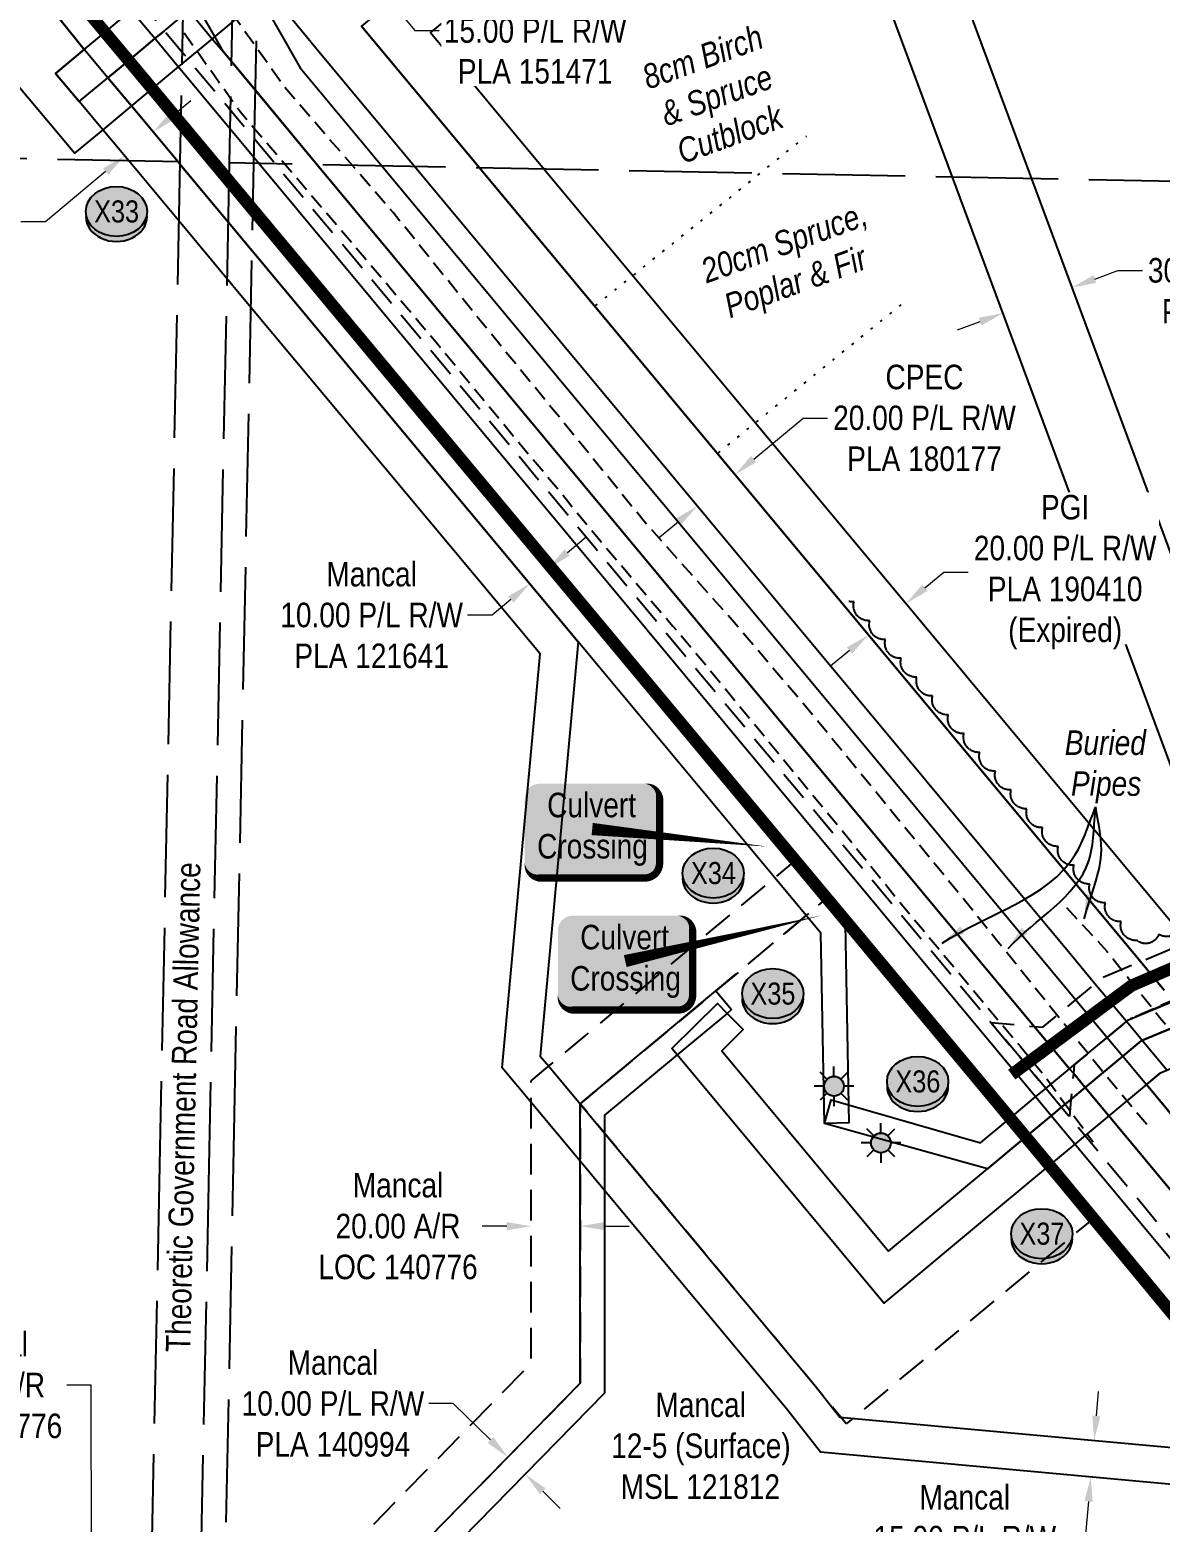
# Model space of a CAD drawing. Extents: x 405326 to 424052, y 6044755 to 6062236.
# Drawn here: x 407869 to 408330, y 6060753 to 6061362 of the extents above; entities that cross this region are included whole.
import ezdxf
from ezdxf.enums import TextEntityAlignment as Align

# ---------------------------------------------------------------- set-up
doc = ezdxf.new("R2010")
doc.units = 0
doc.header["$LTSCALE"] = 5
for name, pattern in [('0', [1, 1, 0]), ('foc-ACCESSROAD', [3.75, 2.5, -1.25]), ('foc-TOPO', [1, 0.2, -0.8]), ('foc-UNSURVEYED', [12.5, 10, -2.5]), ('UG_PIPE', [1.875, 1.25, -0.625])]:
    doc.linetypes.add(name, pattern=pattern)
for name, color, linetype in [('AS-PIPE-UG', 44, 'UG_PIPE'), ('AS-PIPE-UG-T', 44, 'Continuous'), ('AS-ROADS', 254, 'Continuous'), ('C-RW', 13, 'Continuous'), ('F-AR', 190, 'foc-ACCESSROAD'), ('F-RW', 190, 'Continuous'), ('F-WS', 190, 'foc-ACCESSROAD'), ('F-WS-S', 190, 'Continuous'), ('L-ROAD-T', 7, 'Continuous'), ('L-USEC', 7, 'foc-UNSURVEYED'), ('P-CROSSINGS', 250, 'Continuous'), ('P-PROPOSED', 10, 'Continuous'), ('T-BUSH', 110, '0'), ('T-BUSH-T', 110, 'Continuous'), ('T-VEGETATION-CHANGE', 104, 'foc-TOPO'), ('T-WATER-T', 170, 'Continuous')]:
    doc.layers.add(name, color=color, linetype=linetype)
for name, color, linetype, lineweight in [('C-RW-T', 13, 'Continuous', 9), ('F-AR-T', 190, 'Continuous', 9), ('F-RW-T', 190, 'Continuous', 9), ('F-WS-T', 190, 'Continuous', 9)]:
    doc.layers.add(name, color=color, linetype=linetype, lineweight=lineweight)
doc.styles.add('80', font='ARIALN.TTF', dxfattribs={"height": 10})
doc.styles.add('80CG', font='ARIALN.TTF', dxfattribs={"height": 10})
doc.styles.add('80L', font='ARIALN.TTF', dxfattribs={"height": 10})
doc.styles.add('Crossing', font='ARIALN.TTF', dxfattribs={"height": 10})
doc.dimstyles.new('Compass 5 000', dxfattribs={"dimscale": 5, "dimtxt": 9, "dimasz": 2, "dimexe": 0.2, "dimexo": 0.0625, "dimgap": 0.5, "dimtad": 0, "dimtih": 1, "dimtoh": 1, "dimzin": 0, "dimdsep": 46, "dimtxsty": '80CG', "dimcen": 0.1, "dimse1": 1, "dimse2": 1, "dimclrd": 256, "dimclrt": 256, "dimaunit": 1, "dimadec": 4, "dimazin": 0, "dimtfac": 0.06, "dimtofl": 0, "dimtmove": 0, "dimatfit": 1, "dimfxl": 0.2, "dimtolj": 1, "dimtzin": 0, "dimlwd": -1, "dimarcsym": 0})

# ---------------------------------------------------------------- blocks, each defined once
blk = doc.blocks.new('*D918')
at = {"layer": 'C-RW-T', "transparency": 16777216}
for p, q in [((408164.41, 6061186.47), (408184.51, 6061203.2)), ((408184.51, 6061203.2), (408194.51, 6061203.2)), ((408133.67, 6061160.87), (408125.99, 6061154.47))]:
    blk.add_line(p, q, dxfattribs=at)
for points in [[(408163.34, 6061187.75), (408165.48, 6061185.18), (408156.73, 6061180.07)], [(408132.61, 6061162.15), (408134.74, 6061159.59), (408141.36, 6061167.27)]]:
    blk.add_solid(points, dxfattribs=at)
at = {"layer": 'C-RW-T', "transparency": 16777216, "insert": (408234.05, 6061203.2), "char_height": 10, "attachment_point": 5, "style": '80CG'}
blk.add_mtext('\\A1;CPEC\\P20.00 P/L R/W\\PPLA 180177', dxfattribs=at)
blk = doc.blocks.new('GAS')
h = blk.add_hatch(color=255)
h.dxf.hatch_style = 1
edge = h.paths.add_edge_path()
edge.add_arc((0, 0), 0.9, 0, 360)
for p, q in [((0, 0.81), (0, 1.62)), ((-0.81, 0), (-1.62, 0)), ((-0.57, 0.57), (-1.14, 1.14)), ((0.57, 0.57), (1.14, 1.14)), ((1.62, 0), (0.81, 0)), ((-0.57, -0.57), (-1.14, -1.14)), ((0, -0.81), (0, -1.62)), ((1.14, -1.14), (0.57, -0.57))]:
    blk.add_line(p, q)
blk.add_circle((0, 0), 0.8)
blk = doc.blocks.new('*D919')
at = {"layer": 'F-RW-T', "transparency": 16777216}
for p, q in [((408041.89, 6060801.19), (408031.89, 6060801.19)), ((408057.02, 6060786.36), (408041.89, 6060801.19)), ((408078.4, 6060765.41), (408085.54, 6060758.41))]:
    blk.add_line(p, q, dxfattribs=at)
for points in [[(408058.18, 6060787.55), (408055.85, 6060785.17), (408064.16, 6060779.36)], [(408079.56, 6060766.6), (408077.23, 6060764.22), (408071.25, 6060772.41)]]:
    blk.add_solid(points, dxfattribs=at)
at = {"layer": 'F-RW-T', "transparency": 16777216, "insert": (407992.81, 6060801.19), "char_height": 10, "attachment_point": 5, "style": '80CG'}
blk.add_mtext('\\A1;Mancal\\P10.00 P/L R/W\\PPLA 140994', dxfattribs=at)
blk = doc.blocks.new('*D920')
at = {"layer": 'F-AR-T', "transparency": 16777216}
for p, q in [((408063.66, 6060873.55), (408053.66, 6060873.54)), ((408103.65, 6060873.58), (408113.65, 6060873.58))]:
    blk.add_line(p, q, dxfattribs=at)
for points in [[(408063.66, 6060875.22), (408063.66, 6060871.88), (408073.66, 6060873.56)], [(408103.65, 6060875.24), (408103.65, 6060871.91), (408093.65, 6060873.57)]]:
    blk.add_solid(points, dxfattribs=at)
at = {"layer": 'F-AR-T', "transparency": 16777216, "insert": (408019.36, 6060873.54), "char_height": 10, "attachment_point": 5, "style": '80CG'}
blk.add_mtext('\\A1;Mancal\\P20.00 A/R\\PLOC 140776', dxfattribs=at)
blk = doc.blocks.new('*D921')
at = {"layer": 'F-RW-T', "transparency": 16777216}
for p, q in [((408303.54, 6061259.89), (408312.92, 6061263.37)), ((408312.92, 6061263.37), (408322.92, 6061263.37)), ((408256.68, 6061242.5), (408247.31, 6061239.02))]:
    blk.add_line(p, q, dxfattribs=at)
for points in [[(408302.96, 6061261.45), (408304.12, 6061258.33), (408294.17, 6061256.41)], [(408256.1, 6061244.06), (408257.26, 6061240.94), (408266.06, 6061245.98)]]:
    blk.add_solid(points, dxfattribs=at)
at = {"layer": 'F-RW-T', "transparency": 16777216, "insert": (408362.39, 6061263.37), "char_height": 10, "attachment_point": 5, "style": '80CG'}
blk.add_mtext('\\A1;Keyera\\P30.00 P/L R/W\\PPLA 200096', dxfattribs=at)
blk = doc.blocks.new('*D922')
at = {"layer": 'F-RW-T', "transparency": 16777216}
for p, q in [((408234.18, 6061133.92), (408241.87, 6061140.32)), ((408241.87, 6061140.32), (408251.87, 6061140.32)), ((408203.45, 6061108.33), (408195.76, 6061101.93))]:
    blk.add_line(p, q, dxfattribs=at)
for points in [[(408233.12, 6061135.2), (408235.25, 6061132.64), (408226.5, 6061127.52)], [(408202.38, 6061109.61), (408204.51, 6061107.05), (408211.13, 6061114.73)]]:
    blk.add_solid(points, dxfattribs=at)
at = {"layer": 'F-RW-T', "transparency": 16777216, "insert": (408291.41, 6061140.32), "char_height": 10, "attachment_point": 5, "style": '80CG', "bg_fill": 3, "box_fill_scale": 1.1, "bg_fill_color": 256, "bg_fill_true_color": 13158600, "bg_fill_transparency": 0}
blk.add_mtext('\\A1;PGI\\P20.00 P/L R/W\\PPLA 190410\\P(Expired)', dxfattribs=at)
blk = doc.blocks.new('*D924')
at = {"layer": 'F-RW-T', "transparency": 16777216}
for p, q in [((408304.14, 6060796.16), (408305.05, 6060806.12)), ((408300.95, 6060761.31), (408299.57, 6060746.25)), ((408299.57, 6060746.25), (408289.57, 6060746.25))]:
    blk.add_line(p, q, dxfattribs=at)
for points in [[(408302.48, 6060796.31), (408305.8, 6060796.01), (408303.22, 6060786.2)], [(408299.29, 6060761.46), (408302.61, 6060761.16), (408301.86, 6060771.27)]]:
    blk.add_solid(points, dxfattribs=at)
at = {"layer": 'F-RW-T', "transparency": 16777216, "insert": (408250.48, 6060746.25), "char_height": 10, "attachment_point": 5, "style": '80CG'}
blk.add_mtext('\\A1;Mancal\\P15.00 P/L R/W\\PPLA 150151', dxfattribs=at)
blk = doc.blocks.new('*D928')
at = {"layer": 'F-RW-T', "transparency": 16777216}
for p, q in [((408088.4, 6061148.39), (408096.08, 6061154.79)), ((408065.36, 6061129.19), (408057.68, 6061122.79)), ((408057.68, 6061122.79), (408047.68, 6061122.79))]:
    blk.add_line(p, q, dxfattribs=at)
for points in [[(408087.33, 6061149.67), (408089.46, 6061147.11), (408080.72, 6061141.98)], [(408064.29, 6061130.47), (408066.43, 6061127.91), (408073.04, 6061135.59)]]:
    blk.add_solid(points, dxfattribs=at)
at = {"layer": 'F-RW-T', "transparency": 16777216, "insert": (408008.59, 6061122.79), "char_height": 10, "attachment_point": 5, "style": '80CG'}
blk.add_mtext('\\A1;Mancal\\P10.00 P/L R/W\\PPLA 121641', dxfattribs=at)
blk = doc.blocks.new('*D950')
at = {"layer": 'F-AR-T', "transparency": 16777216}
for p, q in [((407894.24, 6060808.71), (407884.24, 6060808.71)), ((407894.3, 6060720.12), (407894.24, 6060808.71)), ((407894.32, 6060680.13), (407894.33, 6060670.13))]:
    blk.add_line(p, q, dxfattribs=at)
for points in [[(407895.96, 6060720.12), (407892.63, 6060720.12), (407894.3, 6060710.12)], [(407895.99, 6060680.13), (407892.66, 6060680.13), (407894.32, 6060690.13)]]:
    blk.add_solid(points, dxfattribs=at)
at = {"layer": 'F-AR-T', "transparency": 16777216, "insert": (407849.94, 6060808.71), "char_height": 10, "attachment_point": 5, "style": '80CG'}
blk.add_mtext('\\A1;Mancal\\P20.00 A/R\\PLOC 140776', dxfattribs=at)
blk = doc.blocks.new('*D1014')
at = {"layer": 'F-RW-T', "transparency": 16777216}
for p, q in [((407927.14, 6061326.26), (407934.82, 6061332.67)), ((407900.13, 6061303.72), (407875.58, 6061283.23)), ((407875.58, 6061283.23), (407865.58, 6061283.23))]:
    blk.add_line(p, q, dxfattribs=at)
for points in [[(407926.07, 6061327.54), (407928.21, 6061324.98), (407919.46, 6061319.85)], [(407899.06, 6061305), (407901.2, 6061302.44), (407907.81, 6061310.12)]]:
    blk.add_solid(points, dxfattribs=at)
at = {"layer": 'F-RW-T', "transparency": 16777216, "insert": (407826.49, 6061283.23), "char_height": 10, "attachment_point": 5, "style": '80CG'}
blk.add_mtext('\\A1;Mancal\\P15.00 P/L R/W\\PPLA 150151', dxfattribs=at)
blk = doc.blocks.new('*D1016')
at = {"layer": 'F-RW-T', "transparency": 16777216}
for p, q in [((407978.04, 6061419.09), (407971.64, 6061426.78)), ((408000.42, 6061392.19), (408026.19, 6061361.21)), ((408026.19, 6061361.21), (408036.19, 6061361.21))]:
    blk.add_line(p, q, dxfattribs=at)
for points in [[(407979.32, 6061420.16), (407976.76, 6061418.03), (407984.43, 6061411.41)], [(408001.7, 6061393.25), (407999.14, 6061391.12), (407994.02, 6061399.88)]]:
    blk.add_solid(points, dxfattribs=at)
at = {"layer": 'F-RW-T', "transparency": 16777216, "insert": (408075.28, 6061361.21), "char_height": 10, "attachment_point": 5, "style": '80CG', "bg_fill": 3, "box_fill_scale": 1.1, "bg_fill_color": 256, "bg_fill_true_color": 13158600, "bg_fill_transparency": 0}
blk.add_mtext('\\A1;HWN Energy\\P15.00 P/L R/W\\PPLA 151471', dxfattribs=at)
blk = doc.blocks.new('*U1024')
h = blk.add_hatch(color=254)
edge = h.paths.add_edge_path()
edge.add_line((-21.5, -20), (21.5, -20))
edge.add_arc((21.5, -14), 6, 270, 360)
edge.add_line((27.5, -14), (27.5, 12.5))
edge.add_arc((21.5, 12.5), 6, 0, 90)
edge.add_line((21.5, 18.5), (-21.5, 18.5))
edge.add_arc((-21.5, 12.5), 6, 90, 180)
edge.add_line((-27.5, 12.5), (-27.5, -14))
edge.add_arc((-21.5, -14), 6, 180, 270)
at = {"color": 160, "flags": 128}
blk.add_lwpolyline([(-21.5, -20, 3, 3, 0), (21.5, -20, 3, 3, 0.414214), (27.5, -14, 3, 3, 0), (27.5, 12.5, 3, 0, 0.414214), (21.5, 18.5, 0, 0, 0), (-21.5, 18.5, 0, 0, 0.414214), (-27.5, 12.5, 0, 0, 0), (-27.5, -14, 0, 3, 0.414214)], format="xyseb", close=True, dxfattribs=at)
at = {"color": 160, "style": '80'}
blk.add_attdef('ENTER_TEXT_001', (-26.85, -4.92), '', height=10, dxfattribs=at)
blk = doc.blocks.new('xing2')
h = blk.add_hatch(color=50)
h.dxf.hatch_style = 1
edge = h.paths.add_edge_path()
edge.add_ellipse((0, 0), major_axis=(-12.5, 0), ratio=0.816297, start_angle=0, end_angle=360)
h = blk.add_hatch(color=250)
h.dxf.hatch_style = 1
edge = h.paths.add_edge_path()
edge.add_ellipse((0, -2.05), major_axis=(-12.5, 0), ratio=0.816297, start_angle=0, end_angle=180)
edge.add_line((12.5, -2.05), (12.5, 0))
edge.add_ellipse((0, 0), major_axis=(-12.5, 0), ratio=0.816297, start_angle=0, end_angle=180, ccw=False)
edge.add_line((-12.5, 0), (-12.5, -2.05))
at = {"color": 250}
blk.add_ellipse((0, 0), major_axis=(-12.5, 0), ratio=0.816297, dxfattribs=at)
blk.add_ellipse((0, -2.05), major_axis=(-12.5, 0), ratio=0.816297, start_param=0, end_param=3.141593, dxfattribs=at)
at = {"color": 250, "style": 'Crossing'}
blk.add_attdef('CROSSING', text='', height=9, dxfattribs=at).set_placement((0.09, 0.02), align=Align.MIDDLE_CENTER)
at = {"color": 250, "style": 'Crossing', "flags": 1}
for tag, p in [('OWNER', (0.09, -12.49)), ('DESCRIPTION', (0.09, -25.77)), ('LOCATION', (0.09, -39.3)), ('DWG_REF', (0.09, -52.84))]:
    blk.add_attdef(tag, text='', height=9, dxfattribs=at).set_placement(p, align=Align.MIDDLE_CENTER)

msp = doc.modelspace()

# ---------------------------------------------------------------- linework, layer by layer
at = {"layer": 'AS-PIPE-UG', "elevation": 0.263, "flags": 128}
for points in [[(408324.66, 6060915.029), (408309.296, 6060933.35), (408284.174, 6060964.503), (408263.456, 6060990.281), (408243.841, 6061014.475), (408221.066, 6061042.27), (408185.313, 6061085.905), (408153.574, 6061123.118), (408119.873, 6061160.867), (408093.238, 6061193.614), (408053.464, 6061242.224), (408017.363, 6061286.971), (407973.168, 6061338.027), (407948.487, 6061372.656), (407933.816, 6061394.371), (407920.542, 6061415.094)], [(407932.09, 6061360.318), (407955.082, 6061328.05), (408006.473, 6061267.73), (408034.905, 6061234.129), (408050.977, 6061214.576), (408068.79, 6061193.088), (408086.488, 6061171.888), (408096.343, 6061159.691), (408122.408, 6061128.87), (408131.399, 6061118.35), (408140.63, 6061107.607), (408159.82, 6061084.239), (408204.727, 6061029.677), (408222.921, 6061007.049), (408258.218, 6060964.663), (408273.154, 6060946.817), (408282.533, 6060935.468), (408302.816, 6060907.929)]]:
    msp.add_lwpolyline(points, dxfattribs=at)
at = {"layer": 'AS-PIPE-UG', "flags": 128}
for points in [[(408291.955, 6061003.561), (408308.422, 6060985.716), (408329.858, 6060958.871), (408343.156, 6060942.922), (408347.469, 6060937.281), (408348.228, 6060935.255), (408345.358, 6060931.306), (408345.228, 6060926.819), (408355.673, 6060916.89), (408369.114, 6060897.669), (408393.776, 6060868.032), (408435.004, 6060818.73), (408475.876, 6060770.453), (408512.677, 6060725.335), (408554.124, 6060674.372), (408595.484, 6060627.628), (408621.083, 6060598.312), (408669.213, 6060536.95), (408684.211, 6060517.283), (408701.085, 6060495.815), (408713.559, 6060482.198), (408751.195, 6060437.296), (408816.915, 6060359.883), (408864.903, 6060302.027), (408893.829, 6060267.481), (408934.195, 6060218.683), (408959.857, 6060189.148), (408992.199, 6060149.629), (409051.522, 6060077.95), (409089.256, 6060032.233), (409126.161, 6059987.766), (409172.557, 6059933.633), (409203.308, 6059895.012), (409233.532, 6059859.808), (409255.634, 6059833.439), (409340.814, 6059726.849), (409374.096, 6059687.78), (409417.847, 6059636.029), (409451.379, 6059596.877), (409505.957, 6059530.844), (409545.229, 6059481.77), (409586.135, 6059433.458), (409631.654, 6059378.36), (409671.191, 6059333.037), (409728.064, 6059265.227), (409806.005, 6059169.361), (409848.302, 6059119.925), (409864.522, 6059102.26), (409862.985, 6059105), (409865.286, 6059089.246), (409865.685, 6059080.686), (409866.094, 6059068.884), (409866.616, 6059036.831), (409865.874, 6059021.94), (409863.294, 6059014.233), (409854.373, 6059007.244), (409837.572, 6059007.607), (409816.793, 6059007.599), (409803.361, 6059004.216), (409796.01, 6059000.011), (409781.671, 6058987.671), (409747.518, 6058956.297), (409698.773, 6058911.518), (409655.24, 6058870.085), (409624.928, 6058842.067), (409572.673, 6058790.574)], [(408361.98, 6060977.237), (408318.058, 6060958.113)]]:
    msp.add_lwpolyline(points, dxfattribs=at)
at = {"layer": 'AS-ROADS', "const_width": 4.998, "flags": 128}
msp.add_lwpolyline([(408269.609, 6060935.403), (408318.476, 6060971.674), (408438.499, 6061023.368), (408510.513, 6061088.77), (408635.571, 6061130.945), (408747.307, 6061132.088), (408849.068, 6061163.419)], dxfattribs=at)
at = {"layer": 'C-RW'}
for points in [[(407863.343, 6061622.513), (407891.372, 6061594.061), (407894.113, 6061596.341), (407930.668, 6061626.903), (407937.025, 6061632.191), (407967.714, 6061657.72), (407994.464, 6061679.973), (408112.776, 6061537.853), (408144.801, 6061499.3), (408064.013, 6061432.088), (408052.481, 6061422.495), (408062.076, 6061410.966), (408004.414, 6061362.994), (408052.517, 6061305.219), (408322.096, 6060981.462), (408331.741, 6060969.876)], [(408332.887, 6060937.226), (408322.849, 6060949.294), (408316.371, 6060957.084), (408303.52, 6060972.398), (408293.982, 6060983.972), (408026.058, 6061305.743), (407987.714, 6061351.797), (407976.256, 6061365.573), (408033.909, 6061413.547), (408024.315, 6061425.076), (408116.649, 6061501.893), (408097.4, 6061525.066), (407991.885, 6061651.814), (407967.175, 6061631.259), (407941.246, 6061609.688), (407936.486, 6061605.707), (407909.155, 6061582.84), (407890.027, 6061566.929), (407848.31, 6061609.278)], [(408679.44, 6060504.948), (408353.198, 6060896.948), (408333.12, 6060921.074), (408324.55, 6060931.371), (408330.277, 6060936.14), (408332.889, 6060937.226), (408352.141, 6060945.239), (408371.534, 6060953.309), (408462.651, 6060991.231), (408527.663, 6061051.147), (408644.554, 6061091.039), (408678.975, 6061091.674), (408699.043, 6061092.042), (408714.039, 6061092.316), (408747.668, 6061092.935), (408751.616, 6061093.007), (408848.253, 6061123.031)]]:
    msp.add_lwpolyline(points, dxfattribs=at)
at = {"layer": 'F-AR', "flags": 128}
for points in [[(406673.607, 6059603.383), (406607.515, 6059675.136), (406578.719, 6059705.214), (406549.288, 6059735.964), (406546.3, 6059739.091), (406435.759, 6059845.662), (406405.08, 6059878.11), (406391.479, 6059892.493), (406310.003, 6059978.668), (406284.904, 6060005.215), (406280.297, 6060001.007), (406269.346, 6059991.004), (406171.008, 6059901.184), (406002.743, 6059747.501), (405970.503, 6059718.054), (405955.06, 6059703.957), (405904.407, 6059657.693), (405885.568, 6059640.478), (405872.713, 6059655.829), (405875.283, 6059658.177), (405886.529, 6059668.447), (405889.206, 6059670.893), (405892.433, 6059673.839), (405894.885, 6059676.08), (405897.773, 6059678.718), (405911.277, 6059691.05), (405941.563, 6059718.705), (405959.472, 6059735.068), (405963.164, 6059738.44), (405973.802, 6059748.151), (406176.105, 6059932.924), (406190.869, 6059946.411), (406255.859, 6060005.771), (406280.869, 6060028.613), (406286.173, 6060033.458), (406296.505, 6060042.895), (406311.618, 6060056.699), (406648.632, 6060364.503), (406652.407, 6060367.815), (406728.161, 6060434.277), (406765.482, 6060467.28), (406829.091, 6060524.873), (406948.073, 6060632.624), (407042.847, 6060719.312), (407118.327, 6060790.297), (407131.659, 6060802.834), (407174.744, 6060827.544), (407197.292, 6060847.034), (407218.323, 6060866.83), (407240.114, 6060902.287), (407313.868, 6060969.15), (407401.063, 6061047.848), (407421.238, 6061069.206), (407438.771, 6061092.851), (407460.508, 6061123.512), (407493.531, 6061155.479), (407647.804, 6061298.96), (407662.721, 6061312.905), (407732.148, 6061377.845), (407800.586, 6061440.87), (407811.689, 6061451.095), (407817.417, 6061456.371), (407819.187, 6061457.779), (407829.951, 6061466.341), (407833.864, 6061469.453), (407847.831, 6061452.69), (407863.83, 6061433.493), (407895.275, 6061395.751), (407914.472, 6061372.712), (407924.065, 6061361.195), (407931.332, 6061352.479), (407933.664, 6061349.68), (407960.781, 6061317.135), (407969.336, 6061306.868), (408261.154, 6060956.644), (408283.536, 6060929.766), (408289.933, 6060922.083), (408293.132, 6060918.267), (408299.539, 6060910.562), (408650.23, 6060488.933), (408655.857, 6060482.171), (408662.27, 6060474.46), (408733.463, 6060388.866), (409213.995, 6059811.126), (409223.657, 6059799.509), (409322.023, 6059681.238), (409347.583, 6059650.567), (409516.281, 6059448.133), (409545.742, 6059412.779), (409550.45, 6059407.13), (409844.345, 6059053.527), (409837.693, 6059053.704), (409824.391, 6059054.06), (409820.233, 6059054.171), (409817.749, 6059054.238), (409798.169, 6059077.797), (409545.132, 6059382.241), (409535.059, 6059394.36), (409515.671, 6059417.627), (409321.13, 6059651.088), (409303.164, 6059672.655), (409295.582, 6059681.76), (409213.142, 6059780.826), (409193.938, 6059803.874), (409142.8, 6059865.348), (409133.222, 6059876.873), (408732.84, 6060357.979), (408645.667, 6060462.726), (408639.25, 6060470.436), (408629.626, 6060482.001), (408623.415, 6060489.461), (408382.505, 6060778.945), (408289.426, 6060891.476), (408286.737, 6060894.705), (408284.178, 6060897.776), (408274.579, 6060909.298), (408268.182, 6060916.977), (408205.9, 6060991.765), (408201.69, 6060996.807), (408199.488, 6060999.443), (408193.454, 6061006.668), (408180.655, 6061022.028), (407960.16, 6061286.648), (407942.877, 6061307.391), (407930.711, 6061321.979), (407918.297, 6061336.884), (407908.701, 6061348.405), (407899.074, 6061359.902), (407831.012, 6061441.63), (407830.433, 6061441.169), (407823.614, 6061434.89), (407812.567, 6061424.716), (407745.752, 6061363.186), (407691.394, 6061312.34), (407661.443, 6061284.335), (407507.297, 6061140.972), (407475.749, 6061110.434), (407454.962, 6061081.111), (407436.592, 6061056.339), (407415.054, 6061033.536), (407327.283, 6060954.319), (407255.659, 6060889.386), (407233.968, 6060854.092), (407210.69, 6060832.181), (407186.365, 6060811.155), (407143.647, 6060786.656), (407117.752, 6060762.305), (407056.446, 6060704.649), (406961.532, 6060617.834), (406858.248, 6060524.299), (406778.818, 6060452.377), (406741.557, 6060419.428), (406678.378, 6060364.002), (406667.052, 6060354.065), (406663.276, 6060350.754), (406662.118, 6060349.737), (406311.047, 6060029.092), (406309.992, 6060028.129), (406299.67, 6060018.701), (406310.592, 6060007.147), (406406.172, 6059906.052), (406419.839, 6059891.596), (406449.965, 6059859.733), (406560.455, 6059753.221), (406577.501, 6059735.406), (406606.933, 6059704.657), (406621.845, 6059689.086), (406701.272, 6059602.838)], [(408848.784, 6061149.37), (408748.175, 6061118.113), (408747.598, 6061117.933), (408713.578, 6061117.307), (408698.583, 6061117.031), (408683.584, 6061116.755), (408678.498, 6061116.662), (408663.527, 6061116.387), (408648.385, 6061116.109), (408640.182, 6061115.957), (408514.601, 6061073.099), (408448.964, 6061012.609), (408317.189, 6060957.765), (408308.555, 6060950.579), (408295.062, 6060939.349), (408294.746, 6060935.902), (408293.769, 6060925.267), (408293.13, 6060918.264), (408289.932, 6060922.082), (408283.535, 6060929.766), (408261.153, 6060956.642), (408278.834, 6060955.027), (408282.271, 6060954.714), (408295.768, 6060965.945), (408303.461, 6060972.349), (408306.72, 6060975.062), (408438.017, 6061029.707), (408504.153, 6061090.656), (408634.366, 6061135.096), (408636.687, 6061135.888), (408663.167, 6061136.375), (408678.129, 6061136.65), (408683.216, 6061136.744), (408698.214, 6061137.019), (408713.21, 6061137.295), (408744.385, 6061137.868), (408748.6, 6061139.178), (408762.045, 6061143.358), (408762.502, 6061143.557), (408849.21, 6061170.457)]]:
    msp.add_lwpolyline(points, dxfattribs=at)
msp.add_lwpolyline([(407917.851, 6060690.147), (407851.217, 6060690.103), (407851.204, 6060710.095), (407918.258, 6060710.138), (407948.427, 6060710.158), (407968.465, 6060710.171), (408073.695, 6060817.672), (408073.618, 6060932.834), (408079.633, 6060937.845), (408095.653, 6060951.193), (408173.003, 6061015.646), (408180.657, 6061022.033), (408193.455, 6061006.671), (408191.569, 6061005.091), (408185.805, 6061000.282), (408149.014, 6060969.567), (408093.616, 6060923.475), (408093.632, 6060900.026), (408093.692, 6060809.521), (407976.878, 6060690.186), (407948.02, 6060690.167), (407917.851, 6060690.147)], close=True, dxfattribs=at)
at = {"layer": 'F-RW'}
for points in [[(407047.024, 6062186.755), (407146.703, 6062172.299), (407503.635, 6062120.527), (407616.855, 6062104.111), (407628.852, 6062102.37), (407652.848, 6062098.89), (407664.853, 6062097.149), (407746.059, 6062085.372), (407766.542, 6062082.401), (407787.026, 6062079.431), (407945.662, 6062056.43), (407975.742, 6062052.067), (408057.852, 6062040.159), (408028.138, 6061717.639), (408199.3, 6061512.001), (408277.703, 6061300.764), (408386.303, 6061008.184), (408393.266, 6060989.428), (408396.747, 6060980.048), (408401.97, 6060965.977), (408407.194, 6060951.904), (408419.512, 6060918.722), (408623.572, 6060673.548)], [(408600.53, 6060654.401), (408393.215, 6060903.51), (408383.014, 6060930.889), (408379.493, 6060940.376), (408377.237, 6060946.452), (408374.269, 6060954.447), (408369.046, 6060968.52), (408365.564, 6060977.898), (408358.602, 6060996.654), (408245.488, 6061301.401), (408172.987, 6061496.744), (408128.147, 6061550.627), (407997.041, 6061708.13), (408026.693, 6062013.954), (407975.118, 6062021.432), (407945.038, 6062025.794), (407790.629, 6062048.174)], [(407799.404, 6061736.292), (407878.377, 6061635.748), (407890.677, 6061623.263), (407893.561, 6061626.018), (407896.545, 6061628.667), (407899.624, 6061631.204), (407902.793, 6061633.626), (407906.049, 6061635.932), (407909.387, 6061638.116), (407912.803, 6061640.176), (407919.85, 6061643.915), (407937.564, 6061658.653), (407968.253, 6061684.181), (407997.044, 6061708.132), (408128.152, 6061550.64), (408172.989, 6061496.746), (408083.164, 6061422.016), (408081.227, 6061400.894), (408032.583, 6061360.416), (408078.975, 6061304.695), (408337.464, 6060994.257)], [(407825.304, 6061589.84), (407876.723, 6061508.523), (407882.223, 6061501.914), (407890.204, 6061492.325), (407909.468, 6061469.177), (407932.87, 6061428.022), (407933.256, 6061427.343), (407948.307, 6061400.866), (407955.843, 6061387.621), (407961.995, 6061376.799), (407963.373, 6061374.376), (407979.46, 6061346.084), (408012.806, 6061306.006), (408203.267, 6061077.108), (408295.768, 6060965.946), (408308.555, 6060950.579), (408314.95, 6060942.895), (408324.546, 6060931.365), (408333.117, 6060921.067), (408353.195, 6060896.94), (408679.44, 6060504.946)], [(408666.864, 6060488.606), (408309.174, 6060918.573), (408299.577, 6060930.102), (408294.747, 6060935.904), (408293.181, 6060937.786), (408278.835, 6060955.028), (408187.894, 6061064.316), (407986.415, 6061306.529), (407961.183, 6061336.865), (407948.142, 6061352.542), (407944.604, 6061358.763), (407937.071, 6061372.006), (407931.914, 6061381.072), (407929.539, 6061385.246), (407914.479, 6061411.724), (407889.803, 6061455.107), (407878.072, 6061475.732), (407873.745, 6061480.93), (407860.573, 6061496.751)], [(408643.239, 6060489.071), (408295.358, 6060907.063), (408285.753, 6060918.596), (408279.355, 6060926.276), (407962.553, 6061307.002), (407960.622, 6061309.323), (407931.173, 6061344.708), (407929.756, 6061346.411), (407920.162, 6061357.94), (407910.569, 6061369.466), (407829.95, 6061466.34)], [(407819.959, 6061458.393), (407899.084, 6061359.91), (407908.701, 6061348.405), (407918.298, 6061336.883), (407930.711, 6061321.979), (407942.882, 6061307.391), (407960.161, 6061286.66), (408180.66, 6061022.041), (408193.458, 6061006.678), (408199.491, 6060999.453), (408201.691, 6060996.819), (408203.108, 6060923.019), (408203.249, 6060915.659), (408193.257, 6060915.465), (408191.766, 6060993.134), (408185.805, 6061000.283), (408173.003, 6061015.646), (408092.769, 6061111.918), (407959.851, 6061271.416), (407930.401, 6061306.752), (407929.652, 6061307.652), (407910.619, 6061330.491), (407901.016, 6061342.012), (407891.415, 6061353.532), (407824.999, 6061436.165)], [(407857.825, 6061461.001), (407873.808, 6061441.791), (407905.229, 6061404.03), (407924.404, 6061380.977), (407931.732, 6061372.177), (407933.993, 6061369.449), (407943.58, 6061357.928), (407948.13, 6061352.513), (407961.181, 6061336.785), (407986.415, 6061306.529), (408187.894, 6061064.316), (408278.835, 6060955.028), (408293.181, 6060937.787), (408294.747, 6060935.905), (408299.577, 6060930.102), (408309.174, 6060918.573), (408666.864, 6060488.606)], [(407824.999, 6061436.165), (407891.415, 6061353.532), (407879.71, 6061343.795), (407889.319, 6061332.282), (407901.016, 6061342.012), (407908.701, 6061348.405), (407920.162, 6061357.94), (407924.064, 6061361.191), (407924.813, 6061361.809)], [(407961.922, 6061373.168), (407944.604, 6061358.763), (407943.577, 6061357.921), (407933.658, 6061349.667), (407931.233, 6061347.64), (407929.757, 6061346.412), (407918.297, 6061336.881), (407910.619, 6061330.491), (407898.929, 6061320.766), (407887.398, 6061311.174), (407864.749, 6061338.314)], [(408331.74, 6060969.874), (408322.096, 6060981.462), (408052.517, 6061305.219), (408004.414, 6061362.994)], [(408374.951, 6060764.575), (408191.673, 6060781.352), (408177.928, 6060798.859), (408103.612, 6060888.047), (408093.632, 6060900.026), (408073.624, 6060924.038), (408061.886, 6060938.126), (408077.27, 6061107.06), (407959.38, 6061248.327), (407929.93, 6061283.617), (407909.542, 6061308.047), (407898.929, 6061320.766), (407889.319, 6061332.282), (407879.71, 6061343.795), (407891.415, 6061353.532), (407899.076, 6061359.903), (407908.701, 6061348.405), (407901.016, 6061342.012), (407910.618, 6061330.491), (407929.652, 6061307.652), (407930.401, 6061306.752), (407959.851, 6061271.416), (408092.769, 6061111.919), (408077.381, 6060942.959), (408080.819, 6060938.834), (408093.616, 6060923.475), (408103.612, 6060911.48), (408189.591, 6060808.293), (408199.478, 6060795.698), (408382.505, 6060778.945)], [(408454.438, 6061004.059), (408322.423, 6060949.117), (408314.949, 6060942.896), (408299.575, 6060930.101), (408293.767, 6060925.267), (408289.928, 6060922.073), (408285.751, 6060918.595), (408274.579, 6060909.296), (408259.761, 6060896.964), (408193.259, 6060915.463), (408195.941, 6060925.072), (408203.108, 6060923.019), (408256.927, 6060907.611), (408268.181, 6060916.974), (408279.355, 6060926.276), (408283.53, 6060929.753), (408293.18, 6060937.785), (408295.062, 6060939.349), (408308.555, 6060950.579), (408317.189, 6060957.765), (408448.964, 6061012.609)], [(407976.878, 6060690.186), (408093.692, 6060809.521), (408093.632, 6060900.026), (408093.616, 6060923.475), (408149.014, 6060969.567), (408155.411, 6060961.88), (408153.578, 6060960.355), (408133.194, 6060943.391), (408103.611, 6060918.774), (408103.612, 6060911.48), (408103.612, 6060888.047), (408103.615, 6060805.425), (408103.615, 6060805.425), (407980.925, 6060680.246)]]:
    msp.add_lwpolyline(points, dxfattribs=at)
msp.add_lwpolyline([(407908.701, 6061348.404), (407901.016, 6061342.012), (407891.415, 6061353.532), (407899.085, 6061359.91), (407910.569, 6061369.466), (407914.472, 6061372.712), (407915.225, 6061373.338), (407924.407, 6061380.976), (407932.041, 6061387.327), (407932.744, 6061387.911), (407948.31, 6061400.864), (407962.73, 6061412.857), (408047.34, 6061483.249), (408056.931, 6061471.721), (407962.326, 6061393.014), (407957.903, 6061389.335), (407955.843, 6061387.621), (407940.273, 6061374.67), (407933.995, 6061369.447), (407931.637, 6061367.485), (407924.813, 6061361.809), (407924.065, 6061361.195), (407920.162, 6061357.94), (407908.701, 6061348.404)], close=True, dxfattribs=at)
at = {"layer": 'F-RW', "flags": 128}
msp.add_lwpolyline([(408330.277, 6060936.14), (408324.549, 6060931.368), (408309.174, 6060918.574), (408299.538, 6060910.559), (408295.362, 6060907.073), (408284.178, 6060897.775), (408263.315, 6060880.409), (408263.315, 6060880.409), (408217.448, 6060842.187), (408133.194, 6060943.391), (408131.006, 6060946.02), (408149.591, 6060964.39), (408153.578, 6060960.355), (408160.131, 6060953.726), (408151.337, 6060945.033), (408219.376, 6060863.304), (408259.761, 6060896.964), (408274.579, 6060909.297), (408285.759, 6060918.601), (408289.929, 6060922.075), (408293.767, 6060925.267), (408299.578, 6060930.103), (408314.952, 6060942.899), (408322.423, 6060949.117), (408454.438, 6061004.059)], dxfattribs=at)
at = {"layer": 'F-WS', "flags": 128}
msp.add_lwpolyline([(408204.921, 6060795.199), (408202.16, 6060792.904), (408199.866, 6060795.662), (408189.484, 6060808.286), (408103.608, 6060911.472), (408093.616, 6060923.474), (408149.014, 6060969.567), (408185.805, 6061000.282), (408191.568, 6061005.092), (408193.453, 6061006.667), (408199.489, 6060999.446), (408201.69, 6060996.813), (408205.903, 6060991.771), (408268.183, 6060916.978), (408274.58, 6060909.298), (408284.178, 6060897.776), (408286.737, 6060894.705), (408289.425, 6060891.477), (408301.613, 6060876.742), (408302.111, 6060876.053), (408204.921, 6060795.199)], close=True, dxfattribs=at)
at = {"layer": 'L-USEC'}
for p, q in [((407938.604, 6061709.716), (407930.419, 6061307.637)), ((407958.708, 6061709.307), (407950.523, 6061307.228)), ((407960.575, 6061307.042), (407968.76, 6061709.123)), ((407930.419, 6061307.637), (407529.845, 6061315.544)), ((407930.419, 6061307.637), (407922.235, 6060905.558)), ((407950.523, 6061307.228), (407942.339, 6060905.149)), ((408351.098, 6061299.333), (407950.523, 6061307.228)), ((407952.393, 6060904.965), (407960.575, 6061307.042)), ((407922.235, 6060905.558), (407914.053, 6060503.48)), ((407942.339, 6060905.149), (407934.156, 6060503.071)), ((407944.209, 6060502.885), (407952.393, 6060904.965))]:
    msp.add_line(p, q, dxfattribs=at)
at = {"layer": 'P-PROPOSED', "const_width": 4.998, "flags": 128}
msp.add_lwpolyline([(408624.183, 6060490.1), (408383.274, 6060779.583), (408290.195, 6060892.115), (408287.505, 6060895.345), (408284.946, 6060898.416), (408275.347, 6060909.938), (408268.95, 6060917.617), (408206.668, 6060992.405), (408202.457, 6060997.448), (408200.255, 6061000.084), (408194.221, 6061007.308), (408181.423, 6061022.668), (407960.928, 6061287.288), (407943.645, 6061308.031), (407931.479, 6061322.62), (407919.065, 6061337.524), (407909.469, 6061349.046), (407899.841, 6061360.543), (407831.155, 6061443.021)], dxfattribs=at)
at = {"layer": 'T-BUSH', "flags": 128}
msp.add_lwpolyline([(408595.497, 6061246.765, -0.5205671), (408598.468, 6061237.221, -0.5205671), (408601.439, 6061227.677, -0.5205671), (408604.41, 6061218.133, -0.5205671), (408607.381, 6061208.589, -0.5205671), (408610.352, 6061199.045, -0.5205671), (408613.323, 6061189.501, -0.5205671), (408616.294, 6061179.957, -0.5205671), (408619.265, 6061170.413, -0.5205671), (408622.236, 6061160.869, -0.5205671), (408625.207, 6061151.325, -0.5205671), (408628.178, 6061141.781, -0.5205671), (408620.029, 6061137.894, -0.5205671), (408610.566, 6061134.675, -0.5205671), (408601.103, 6061131.456, -0.5205671), (408591.639, 6061128.238, -0.5205671), (408582.176, 6061125.019, -0.5205671), (408572.713, 6061121.8, -0.5205671), (408563.249, 6061118.581, -0.5205671), (408553.786, 6061115.363, -0.5205671), (408544.323, 6061112.144, -0.5205671), (408534.86, 6061108.925, -0.5205671), (408525.396, 6061105.707, -0.5205671), (408515.933, 6061102.488, -0.5205671), (408506.47, 6061099.269, -0.5205671), (408497.653, 6061094.967, -0.5205671), (408490.324, 6061088.17, -0.5205671), (408482.995, 6061081.372, -0.5205671), (408475.666, 6061074.575, -0.5205671), (408468.337, 6061067.778, -0.5205671), (408461.008, 6061060.981, -0.5205671), (408453.68, 6061054.184, -0.5205671), (408446.351, 6061047.386, -0.5205671), (408439.022, 6061040.589, -0.5205671), (408431.215, 6061034.539, -0.5205671), (408421.974, 6061030.728, -0.5205671), (408412.733, 6061026.917, -0.5205671), (408403.493, 6061023.105, -0.5205671), (408394.252, 6061019.294, -0.5205671), (408385.012, 6061015.483, -0.5205671), (408375.771, 6061011.672, -0.5205671), (408366.531, 6061007.861, -0.5205671), (408357.29, 6061004.049, -0.5205671), (408348.049, 6061000.238, -0.5205671), (408338.809, 6060996.427, -0.5205671), (408329.568, 6060992.616, -0.5205671), (408320.655, 6060990.133, -0.5205671), (408314.247, 6060997.804, -0.5205671), (408307.839, 6061005.475, -0.5205671), (408301.431, 6061013.147, -0.5205671), (408295.023, 6061020.818, -0.5205671), (408288.614, 6061028.49, -0.5205671), (408282.206, 6061036.161, -0.5205671), (408275.798, 6061043.832, -0.5205671), (408269.39, 6061051.504, -0.5205671), (408262.982, 6061059.175, -0.5205671), (408256.574, 6061066.846, -0.5205671), (408250.166, 6061074.518, -0.5205671), (408243.757, 6061082.189, -0.5205671), (408237.349, 6061089.86, -0.5205671), (408230.941, 6061097.532, -0.5205671), (408224.533, 6061105.203, -0.5205671), (408218.125, 6061112.874, -0.5205671), (408211.717, 6061120.546, -0.5205671), (408205.309, 6061128.217, -0.0879577), (408203.187, 6061128.409, -0.0879577)], format="xyb", dxfattribs=at)
at = {"layer": 'T-VEGETATION-CHANGE', "flags": 128}
for points in [[(408099.924, 6061249.039), (408185.877, 6061318.194)], [(408150.002, 6061189.023), (408226.562, 6061251.039)]]:
    msp.add_lwpolyline(points, dxfattribs=at)
at = {"layer": 'T-WATER-T', "flags": 128}
for points in [[(408170.052, 6061028.384, 0, 5, 0), (408098.532, 6061035.557, 0, 0, 0)], [(408192.202, 6061000.327, 0, 5, 0), (408112.014, 6060981.691, 0, 0, 0)]]:
    msp.add_lwpolyline(points, format="xyseb", dxfattribs=at)

# ---------------------------------------------------------------- block references
ref = msp.add_blockref('*U1024', (408098.532, 6061035.557), dxfattribs=dict(xscale=0.9990282348270094, yscale=0.9990282348270094, zscale=0.9990282348270094))
ref.add_attrib('ENTER_TEXT_001', 'Culvert', (408080.17, 6061040.356), dxfattribs={"color": 160, "height": 9.9903, "style": '80'})
ref.add_attrib('ENTER_TEXT_002', 'Crossing', (408076.077, 6061023.528), dxfattribs={"color": 160, "height": 9.9903, "style": '80'})
ref = msp.add_blockref('*U1024', (408112.014, 6060981.691), dxfattribs=dict(xscale=0.9990282348270094, yscale=0.9990282348270094, zscale=0.9990282348270094))
ref.add_attrib('ENTER_TEXT_001', 'Culvert', (408093.652, 6060986.489), dxfattribs={"color": 160, "height": 9.9903, "style": '80'})
ref.add_attrib('ENTER_TEXT_002', 'Crossing', (408089.56, 6060969.662), dxfattribs={"color": 160, "height": 9.9903, "style": '80'})
at = {"layer": 'F-WS-S', "xscale": 4.997755000000074, "yscale": 4.997755000000074, "zscale": 4.997755000000074}
for p in [(408197.136, 6060930.633), (408216.27, 6060907.538)]:
    msp.add_blockref('GAS', p, dxfattribs=at)
at = {"layer": 'P-CROSSINGS', "color": 5, "xscale": 0.999551, "yscale": 0.999551, "zscale": 0.999551}
for p, values in [((407904.505, 6061287.442), {'CROSSING': 'X33'}), ((408147.893, 6061017.576), {'CROSSING': 'X34'}), ((408172.147, 6060968.42), {'CROSSING': 'X35'}), ((408231.26, 6060932.575), {'CROSSING': 'X36'}), ((408281.849, 6060870.499), {'CROSSING': 'X37'})]:
    msp.add_blockref('xing2', p, dxfattribs=at).add_auto_attribs(values)

# ---------------------------------------------------------------- texts
at = {"layer": 'AS-PIPE-UG-T', "insert": (408290.946, 6061075.757), "char_height": 9.99567, "attachment_point": 1, "style": '80L'}
msp.add_mtext_dynamic_manual_height_columns('\\pi0.29885;{\\fArial Narrow|b0|i1|c0|p34;Buried \\P\\pi2.84549;Pipes}', width=33.75523, gutter_width=49.978, heights=[0], dxfattribs=at)
at = {"layer": 'F-WS-T', "insert": (408100.521, 6060805.68), "char_height": 10, "attachment_point": 1, "style": '80L'}
msp.add_mtext_dynamic_manual_height_columns('\\pi23.77987;Mancal\\P\\pi5.75463;12-5 (Surface)\\P\\pi9.64958;MSL 121812', width=82.80531, gutter_width=49.978, heights=[0], dxfattribs=at)
at = {"layer": 'L-ROAD-T', "style": '80L'}
msp.add_text('Theoretic Government Road Allowance', height=9.99551, rotation=88.813918, dxfattribs=at).set_placement((407931.693, 6060922.113), align=Align.MIDDLE_CENTER)
at = {"layer": 'T-BUSH-T', "insert": (408114.415, 6061345.214), "char_height": 9.99567, "attachment_point": 1, "rotation": 20, "style": '80L'}
msp.add_mtext_dynamic_manual_height_columns('\\pi3.76426;{\\fArial Narrow|b0|i1|c0|p34;8cm Birch \\P\\pi5.69044;& Spruce\\P\\pi6.58705;\\C48;Cutblock}', width=57.2955, gutter_width=49.978, heights=[0], dxfattribs=at)

# ---------------------------------------------------------------- dimensions: what is measured, and where the dimension line sits
at = {"layer": 'C-RW-T'}
dim = msp.add_linear_dim(base=(408156.727, 6061180.066), p1=(408234.429, 6061055.494), p2=(408249.797, 6061068.291), angle=39.782712, text='CPEC\\P20.00 P/L R/W\\PPLA 180177', dimstyle='Compass 5 000', dxfattribs=at)
dim.commit()
dim.dimension.update_dxf_attribs({"geometry": '*D918', "text_midpoint": (408234.051, 6061203.202), "dimtype": 161})
at = {"layer": 'F-AR-T'}
for base, p1, p2, angle, picture, middle in [((408073.658, 6060873.555), (408093.661, 6060856.046), (408073.67, 6060856.032), 180.038316, '*D920', (408019.357, 6060873.542)), ((407894.304, 6060710.123), (407887.231, 6060690.127), (407887.218, 6060710.118), 90.036991, '*D950', (407849.939, 6060808.711))]:
    dim = msp.add_linear_dim(base=base, p1=p1, p2=p2, angle=angle, text='Mancal\\P20.00 A/R\\PLOC 140776', dimstyle='Compass 5 000', dxfattribs=at)
    dim.commit()
    dim.dimension.update_dxf_attribs({"geometry": picture, "text_midpoint": middle, "dimtype": 161})
at = {"layer": 'F-RW-T', "color": 3}
dim = msp.add_linear_dim(base=(407907.808, 6061310.124), p1=(407933.109, 6061303.504), p2=(407921.452, 6061293.776), angle=219.847201, text='Mancal\\P15.00 P/L R/W\\PPLA 150151', dimstyle='Compass 5 000', dxfattribs=at)
dim.commit()
dim.dimension.update_dxf_attribs({"geometry": '*D1014', "text_midpoint": (407826.49, 6061283.225), "dimtype": 161})
at = {"layer": 'F-RW-T'}
for base, p1, p2, angle, text, picture, middle in [((408294.166, 6061256.413), (408276.157, 6061218.774), (408304.264, 6061229.206), 20.363928, 'Keyera\\P30.00 P/L R/W\\PPLA 200096', '*D921', (408362.387, 6061263.372)), ((408073.042, 6061135.59), (408074.716, 6061149.183), (408067.043, 6061142.789), 219.806394, 'Mancal\\P10.00 P/L R/W\\PPLA 121641', '*D928', (408008.592, 6061122.786)), ((408071.254, 6060772.408), (408074.415, 6060789.829), (408081.512, 6060782.874), 315.575443, 'Mancal\\P10.00 P/L R/W\\PPLA 140994', '*D919', (407992.806, 6060801.186)), ((408301.857, 6060771.266), (408313.902, 6060785.224), (408312.535, 6060770.289), 264.770027, 'Mancal\\P15.00 P/L R/W\\PPLA 150151', '*D924', (408250.481, 6060746.246))]:
    dim = msp.add_linear_dim(base=base, p1=p1, p2=p2, angle=angle, text=text, dimstyle='Compass 5 000', dxfattribs=at)
    dim.commit()
    dim.dimension.update_dxf_attribs({"geometry": picture, "text_midpoint": middle, "dimtype": 161})

# ---------------------------------------------------------------- leaders
at = {"layer": 'AS-PIPE-UG-T', "color": 2, "path_type": 1}
for points in [[(408241.227, 6060988.94), (408295.524, 6061025.118), (408303.941, 6061044.568)], [(408268.138, 6060986.84), (408301.065, 6061022.611), (408303.941, 6061044.568)], [(408299.205, 6060998.882), (408306.171, 6061027.019), (408303.941, 6061044.568)]]:
    msp.add_leader(points, dimstyle='Compass 5 000', override={"dimgap": 0.5, "dimtad": 0}, dxfattribs=at)

# ---------------------------------------------------------------- next in the draw order: texts
at = {"layer": 'T-BUSH-T', "insert": (408141.514, 6061267.356), "char_height": 9.99567, "attachment_point": 1, "rotation": 20, "style": '80L', "bg_fill": 3, "box_fill_scale": 1.15, "bg_fill_color": 256, "bg_fill_true_color": 256, "bg_fill_transparency": 0}
msp.add_mtext_dynamic_manual_height_columns('\\pi0.38693;{\\fArial Narrow|b0|i1|c0|p34;20cm Spruce, \\P\\pi4.34838;Poplar & Fir}', width=69.59125, gutter_width=49.978, heights=[0], dxfattribs=at)

# ---------------------------------------------------------------- next in the draw order: dimensions: what is measured, and where the dimension line sits
at = {"layer": 'F-RW-T', "color": 3}
dim = msp.add_linear_dim(base=(407994.025, 6061399.876), p1=(407975.789, 6061404.214), p2=(407985.381, 6061392.685), angle=309.75919, text='HWN Energy\\P15.00 P/L R/W\\PPLA 151471', dimstyle='Compass 5 000', override={"dimtfill": 1}, dxfattribs=at)
dim.commit()
dim.dimension.update_dxf_attribs({"geometry": '*D1016', "text_midpoint": (408075.277, 6061361.213), "dimtype": 161})
at = {"layer": 'F-RW-T'}
dim = msp.add_linear_dim(base=(408226.498, 6061127.525), p1=(408140.929, 6061199.039), p2=(408156.296, 6061211.835), angle=39.782739, text='PGI\\P20.00 P/L R/W\\PPLA 190410\\P(Expired)', dimstyle='Compass 5 000', override={"dimtfill": 1}, dxfattribs=at)
dim.commit()
dim.dimension.update_dxf_attribs({"geometry": '*D922', "text_midpoint": (408291.407, 6061140.322), "dimtype": 161})

doc.saveas('drawing.dxf')
